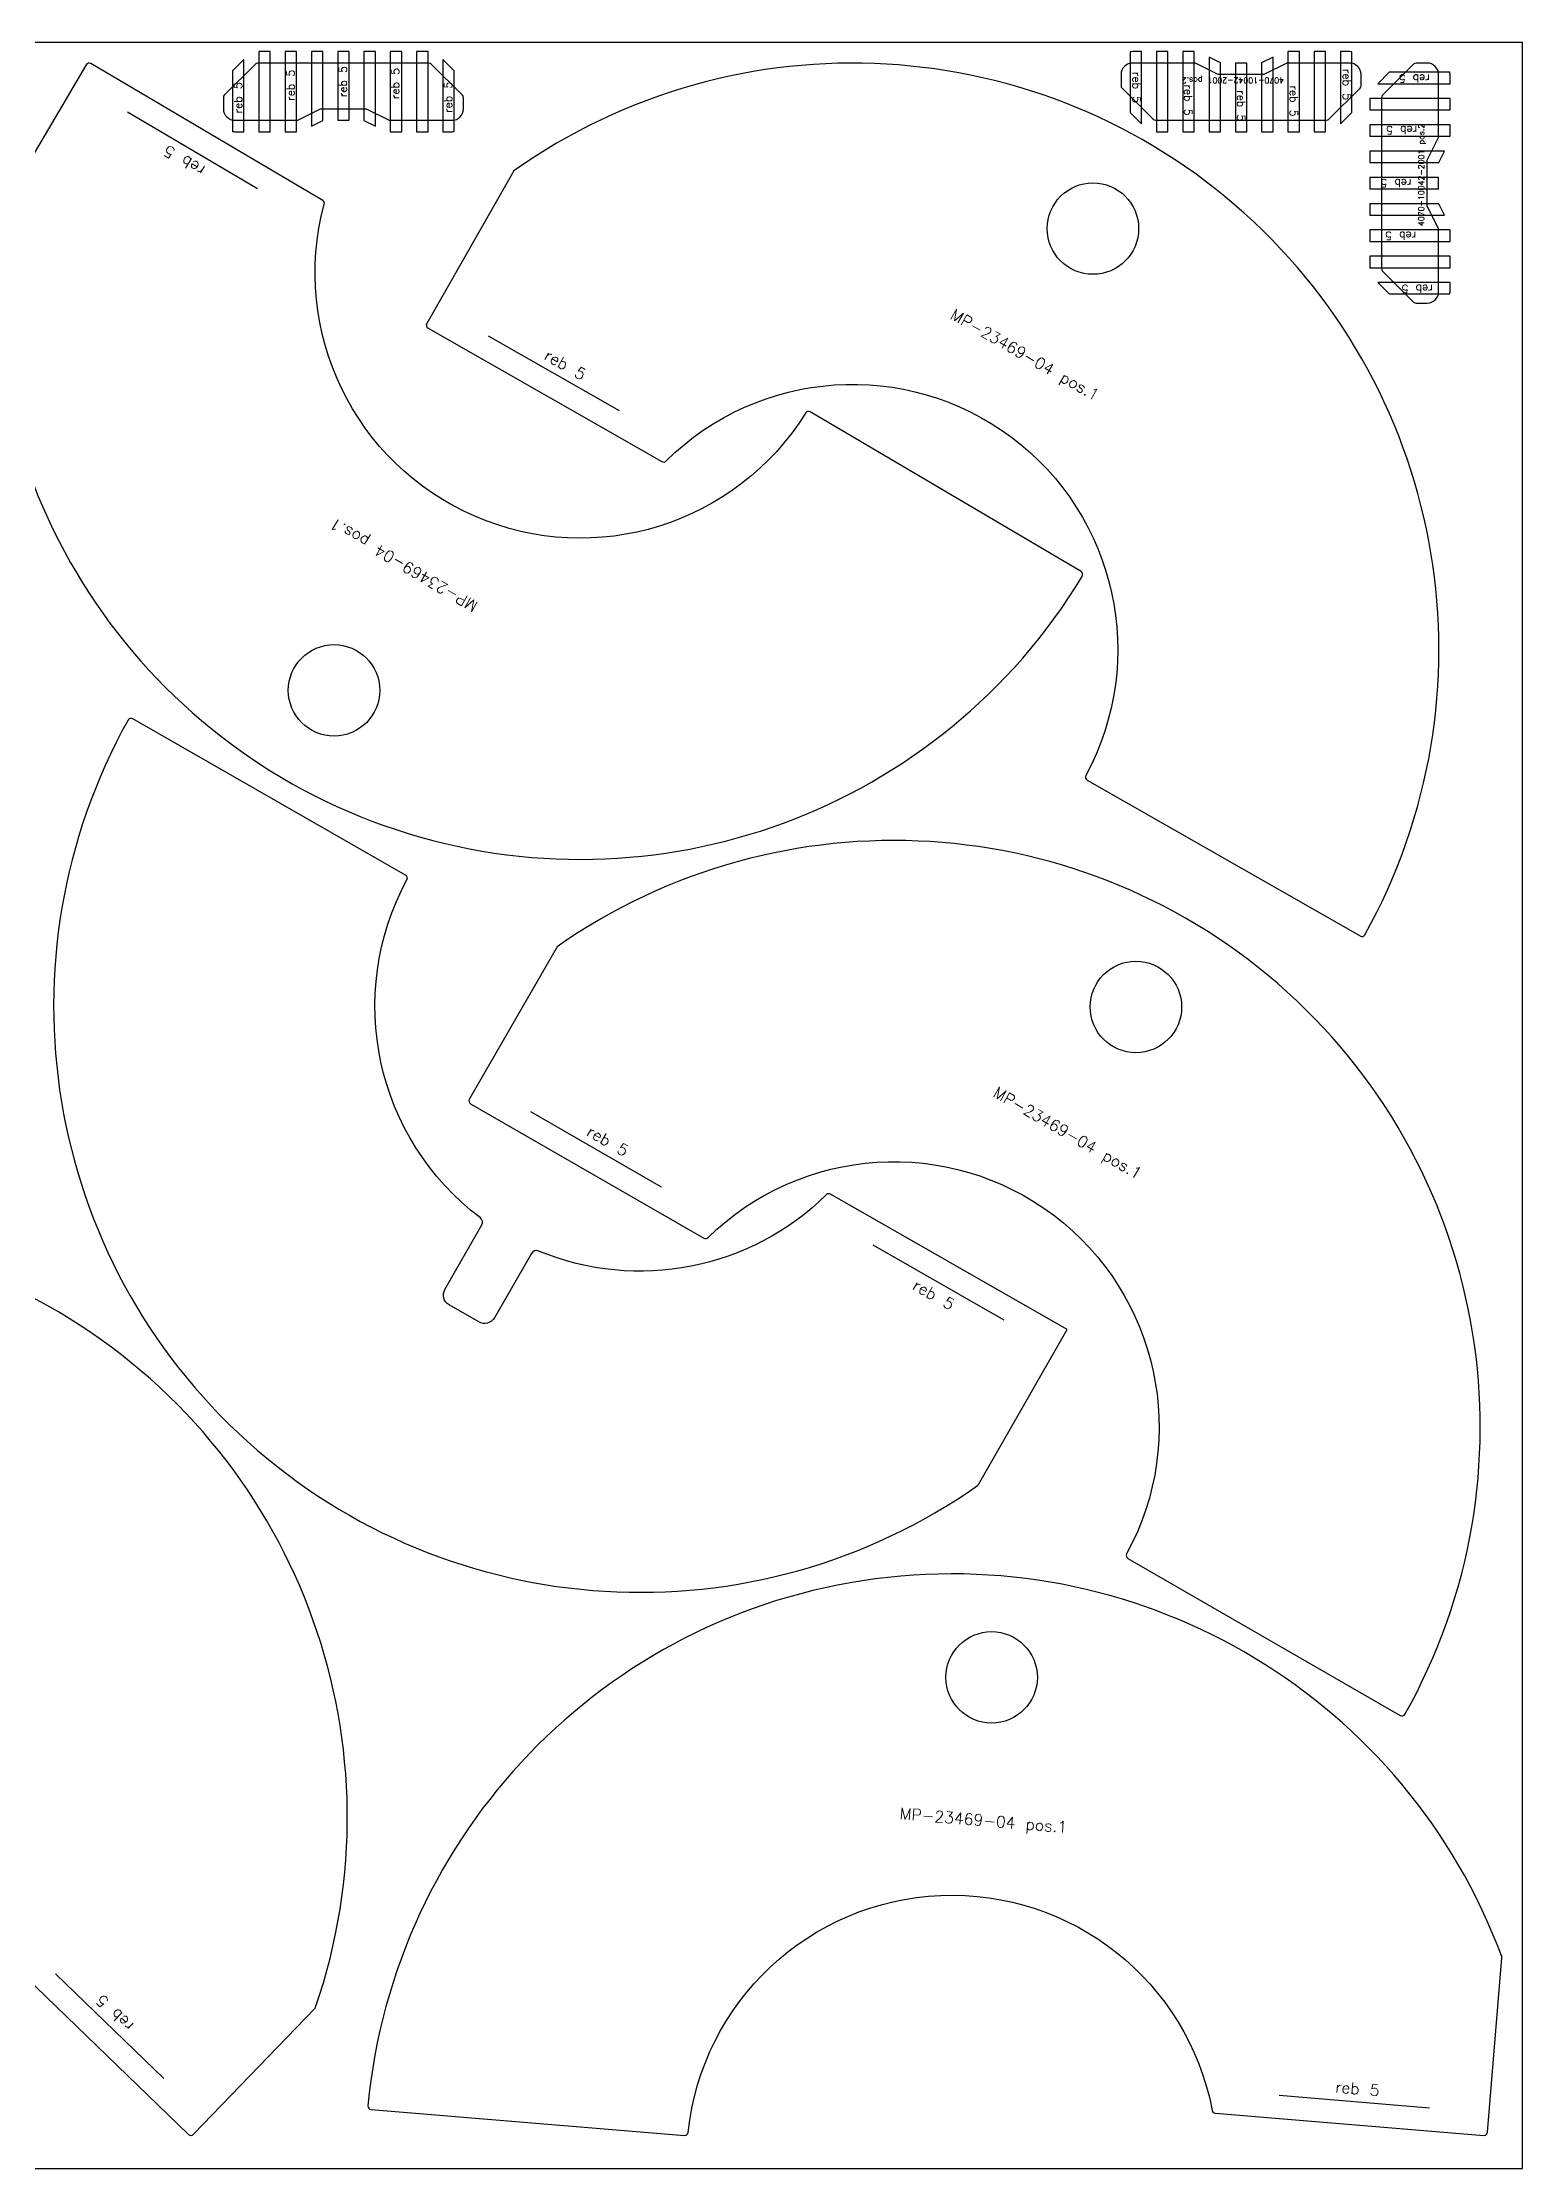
# Model space of a CAD drawing. Header units: millimetres. Extents: x 0 to 2500, y -105 to 1860.
# Drawn here: x 1205 to 2500, y 0 to 1860 of the extents above; entities that cross this region are included whole.
import ezdxf

# ---------------------------------------------------------------- set-up
doc = ezdxf.new("R2010")
doc.units = ezdxf.units.MM
for name, color, linetype in [('4070-10042-2001', 7, 'Continuous'), ('MP-23469-04', 7, 'Continuous'), ('Rebaixo', 7, 'Continuous'), ('sheet', 24, 'Continuous'), ('Texto', 7, 'Continuous')]:
    doc.layers.add(name, color=color, linetype=linetype)
doc.styles.get("Standard").update_dxf_attribs({"font": 'txt.shx'})

msp = doc.modelspace()

# ---------------------------------------------------------------- linework, layer by layer
at = {"layer": '4070-10042-2001', "color": 240}
msp.add_lwpolyline([(1363.5, 1811.8), (1363.5, 1802, 0.414214), (1373.5, 1792), (1428.5, 1792), (1448.5, 1802), (1488.5, 1802), (1508.5, 1792), (1563.5, 1792, 0.414214), (1573.5, 1802), (1573.5, 1811.8, 0.198912), (1572.6, 1813.9), (1545.3, 1841.1, 0.198912), (1543.2, 1842), (1393.7, 1842, 0.198912), (1391.6, 1841.1), (1364.3, 1813.9, 0.198912)], format="xyb", close=True, dxfattribs=at)
at = {"layer": '4070-10042-2001', "color": 6}
for points in [[(2293.8, 1842), (2273.8, 1832), (2233.8, 1832), (2213.8, 1842), (2158.8, 1842, 0.414214), (2148.8, 1832), (2148.8, 1822.2, 0.198912), (2149.7, 1820.1), (2176.9, 1792.9, 0.198912), (2179.1, 1792), (2328.6, 1792, 0.198912), (2330.7, 1792.9), (2357.9, 1820.1, 0.198912), (2358.8, 1822.2), (2358.8, 1832, 0.414214), (2348.8, 1842)], [(2426.6, 1697), (2416.6, 1717), (2416.6, 1757), (2426.6, 1777), (2426.6, 1832, 0.414214), (2416.6, 1842), (2406.9, 1842, 0.198912), (2404.7, 1841.1), (2377.5, 1813.9, 0.198912), (2376.6, 1811.8), (2376.6, 1662.2, 0.198912), (2377.5, 1660.1), (2404.7, 1632.9, 0.198912), (2406.9, 1632), (2416.6, 1632, 0.414214), (2426.6, 1642)]]:
    msp.add_lwpolyline(points, format="xyb", close=True, dxfattribs=at)
at = {"layer": 'MP-23469-04', "color": 4}
for points in [[(1165.6, 1708.7, 0.109772), (1165.2, 1707.4, 0.79775), (2114.8, 1392.9, 0.417376), (2113.8, 1397.1), (1876.9, 1536.8, 0.407374), (1872.8, 1535.8, -0.862481), (1451.7, 1718.4, 0.336778), (1450.4, 1721.8), (1247.4, 1841.5, 0.414214), (1243.3, 1840.4)], [(1750.7, 1493.8, -0.862481), (2118, 1218.7, 0.407374), (2119.2, 1214.7), (2358, 1078.3, 0.417376), (2362.1, 1079.4, 0.798283), (1617.6, 1747.7), (1541.4, 1614.3, 0.414214), (1542.5, 1610.2), (1747.1, 1493.4, 0.336778)], [(1284.3, 1268.3, 0.417376), (1280.1, 1267.2, 0.79775), (2023.3, 597.6, 0.109772), (2024.2, 598.5), (2101.7, 733.9), (1894.7, 852.5, 0.336778), (1891.1, 852, -0.301811), (1639.2, 802.7, 0.377509), (1632.9, 800.6), (1600.6, 744.3, -0.414214), (1587, 740.6), (1561, 755.5, -0.414214), (1557.3, 769.1), (1589.5, 825.5, 0.377509), (1588.2, 831.9, -0.370838), (1524.1, 1127.6, 0.407374), (1522.9, 1131.6)], [(1787.5, 814.4, -0.862481), (2153.7, 537.7, 0.407374), (2154.8, 533.7), (2393.1, 396.3, 0.417376), (2397.2, 397.4, 0.798283), (1655.4, 1068.8), (1578.7, 935.7, 0.414214), (1579.8, 931.6), (1783.9, 813.9, 0.336778)], [(593.4, 663), (791.4, 472.1, 0.407374), (795.6, 472.2, -0.370838), (1097.4, 493.3, 0.377509), (1104, 493.9), (1149.1, 540.6, -0.414214), (1163.2, 540.8), (1184.8, 520, -0.414214), (1185, 505.9), (1140, 459.2, 0.377509), (1139.7, 452.6, -0.301811), (1162.9, 196.9, 0.336778), (1163.4, 193.3), (1333.1, 29.8, 0.414214), (1337.3, 29.9), (1443.5, 140, 0.109772), (1444.2, 141.1, 0.79775), (593.4, 667.3, 0.417376)], [(2481.9, 184.2, 0.109772), (2481.8, 185.5, 0.79775), (1490, 54.9, 0.417376), (1492.7, 51.6), (1766.8, 29, 0.407374), (1770.1, 31.6, -0.862481), (2228.6, 50.8, 0.336778), (2231.3, 48.3), (2466.1, 29, 0.414214), (2469.4, 31.7)]]:
    msp.add_lwpolyline(points, format="xyb", close=True, dxfattribs=at)
for centre in [(2124.2, 1697.2), (1460.3, 1293.2), (2161.8, 1016.2), (2035.6, 429.7)]:
    msp.add_circle(centre, 40, dxfattribs=at)
at = {"layer": 'Rebaixo', "color": 4}
for p, q in [((1393.3, 1732), (1279.7, 1799)), ((1709.9, 1537.8), (1595.4, 1603.2)), ((1746.9, 858.5), (1632.6, 924.4)), ((1931.8, 808), (2046.3, 742.4)), ((1216.6, 170.2), (1311.5, 78.6)), ((2287.1, 64), (2418.6, 53.2))]:
    msp.add_line(p, q, dxfattribs=at)
at = {"layer": 'Rebaixo', "color": 240}
for points in [[(1371.5, 1835.1), (1371.5, 1782.1, 0.025047), (1373.5, 1782), (1381.5, 1782), (1381.5, 1845.1)], [(1565.5, 1782.1), (1565.5, 1835.1), (1555.5, 1845.1), (1555.5, 1782), (1563.5, 1782, 0.025047)]]:
    msp.add_lwpolyline(points, format="xyb", close=True, dxfattribs=at)
for points in [[(1394.5, 1852), (1394.5, 1782), (1404.5, 1782), (1404.5, 1852)], [(1417.5, 1852), (1417.5, 1782), (1427.5, 1782), (1427.5, 1852)], [(1440.5, 1852), (1440.5, 1786.8), (1450.5, 1791.8), (1450.5, 1852)], [(1473.5, 1792), (1473.5, 1852), (1463.5, 1852), (1463.5, 1792)], [(1496.5, 1786.8), (1496.5, 1852), (1486.5, 1852), (1486.5, 1791.8)], [(1519.5, 1782), (1519.5, 1852), (1509.5, 1852), (1509.5, 1782)], [(1542.5, 1782), (1542.5, 1852), (1532.5, 1852), (1532.5, 1782)]]:
    msp.add_lwpolyline(points, close=True, dxfattribs=at)
at = {"layer": 'Rebaixo', "color": 6}
for points in [[(2156.8, 1851.9), (2156.8, 1798.9), (2166.8, 1788.9), (2166.8, 1852), (2158.8, 1852, 0.025047)], [(2340.8, 1852), (2340.8, 1788.9), (2350.8, 1798.9), (2350.8, 1851.9, 0.025047), (2348.8, 1852)], [(2436.5, 1834), (2383.5, 1834), (2373.5, 1824), (2436.6, 1824), (2436.6, 1832, 0.025047)], [(2436.6, 1650), (2373.5, 1650), (2383.5, 1640), (2436.5, 1640, 0.025047), (2436.6, 1642)]]:
    msp.add_lwpolyline(points, format="xyb", close=True, dxfattribs=at)
for points in [[(2179.8, 1852), (2179.8, 1782), (2189.8, 1782), (2189.8, 1852)], [(2202.8, 1852), (2202.8, 1782), (2212.8, 1782), (2212.8, 1852)], [(2225.8, 1847.2), (2225.8, 1782), (2235.8, 1782), (2235.8, 1842.2)], [(2248.8, 1842), (2248.8, 1782), (2258.8, 1782), (2258.8, 1842)], [(2271.8, 1842.2), (2271.8, 1782), (2281.8, 1782), (2281.8, 1847.2)], [(2294.8, 1852), (2294.8, 1782), (2304.8, 1782), (2304.8, 1852)], [(2317.8, 1852), (2317.8, 1782), (2327.8, 1782), (2327.8, 1852)], [(2436.6, 1811), (2366.6, 1811), (2366.6, 1801), (2436.6, 1801)], [(2436.6, 1788), (2366.6, 1788), (2366.6, 1778), (2436.6, 1778)], [(2431.8, 1765), (2366.6, 1765), (2366.6, 1755), (2426.8, 1755)], [(2426.6, 1742), (2366.6, 1742), (2366.6, 1732), (2426.6, 1732)], [(2426.8, 1719), (2366.6, 1719), (2366.6, 1709), (2431.8, 1709)], [(2436.6, 1696), (2366.6, 1696), (2366.6, 1686), (2436.6, 1686)], [(2436.6, 1673), (2366.6, 1673), (2366.6, 1663), (2436.6, 1663)]]:
    msp.add_lwpolyline(points, close=True, dxfattribs=at)
at = {"layer": 'sheet', "color": 7}
msp.add_lwpolyline([(0, 0), (2500, 0), (2500, 1860), (0, 1860)], close=True, dxfattribs=at)

# ---------------------------------------------------------------- texts
at = {"layer": 'Rebaixo', "color": 4}
for rotation, p in [(149.4561, (1348.4, 1751)), (330.2743, (1643.2, 1583.4)), (330.0329, (1680.4, 904.4)), (330.2019, (1965.6, 769.8)), (136.0452, (1285.8, 126)), (355.2836, (2335.8, 66.5))]:
    msp.add_text('reb 5', height=10, rotation=rotation, dxfattribs=at).set_placement(p)
at = {"layer": 'Rebaixo', "color": 240, "char_height": 7, "attachment_point": 1, "rotation": 90}
for insert in [(1372.8, 1798), (1418.7, 1809), (1464.6, 1812.2), (1510.4, 1810.5), (1556.6, 1798.4)]:
    msp.add_mtext_dynamic_manual_height_columns('reb 5', width=37.123, gutter_width=12.5, heights=[0], dxfattribs=dict(at, insert=insert))
at = {"layer": 'Rebaixo', "color": 6, "char_height": 7, "attachment_point": 1}
for insert, rotation in [((2165.9, 1834.3), 270), ((2349.9, 1836.9), 270), ((2418.9, 1824.9), 180), ((2211.1, 1823.3), 270), ((2257.3, 1818.3), 270), ((2303.4, 1822.4), 270), ((2407.9, 1779.8), 180), ((2402.9, 1733.5), 180), ((2407, 1687.4), 180), ((2421.5, 1640.9), 180)]:
    msp.add_mtext_dynamic_manual_height_columns('reb 5', width=37.123, gutter_width=12.5, heights=[0], dxfattribs=dict(at, insert=insert, rotation=rotation))
at = {"layer": 'Texto', "color": 6, "char_height": 5, "width": 98.923, "attachment_point": 1}
for insert, rotation in [((2291.4, 1824.3), 180), ((2408.9, 1699.4), 90)]:
    msp.add_mtext('4070-10042-2001 pos.2', dxfattribs=dict(at, insert=insert, rotation=rotation))
at = {"layer": 'Texto', "color": 6, "insert": (2291.4, 1824.3), "char_height": 5, "attachment_point": 1, "rotation": 180}
msp.add_mtext_dynamic_manual_height_columns('4070-10042-2001 pos.2', width=98.923, gutter_width=12.5, heights=[0], dxfattribs=at)
at = {"layer": 'Texto', "color": 4, "char_height": 10, "width": 382.972, "attachment_point": 1}
for insert, rotation in [((2003.5, 1627.6), 330.2743), ((1582, 1361.1), 149.4561), ((2040.9, 947.1), 330.0329), ((1955.7, 315.6), 355.2836)]:
    msp.add_mtext('MP-23469-04 pos.1', dxfattribs=dict(at, insert=insert, rotation=rotation))

doc.saveas('drawing.dxf')
